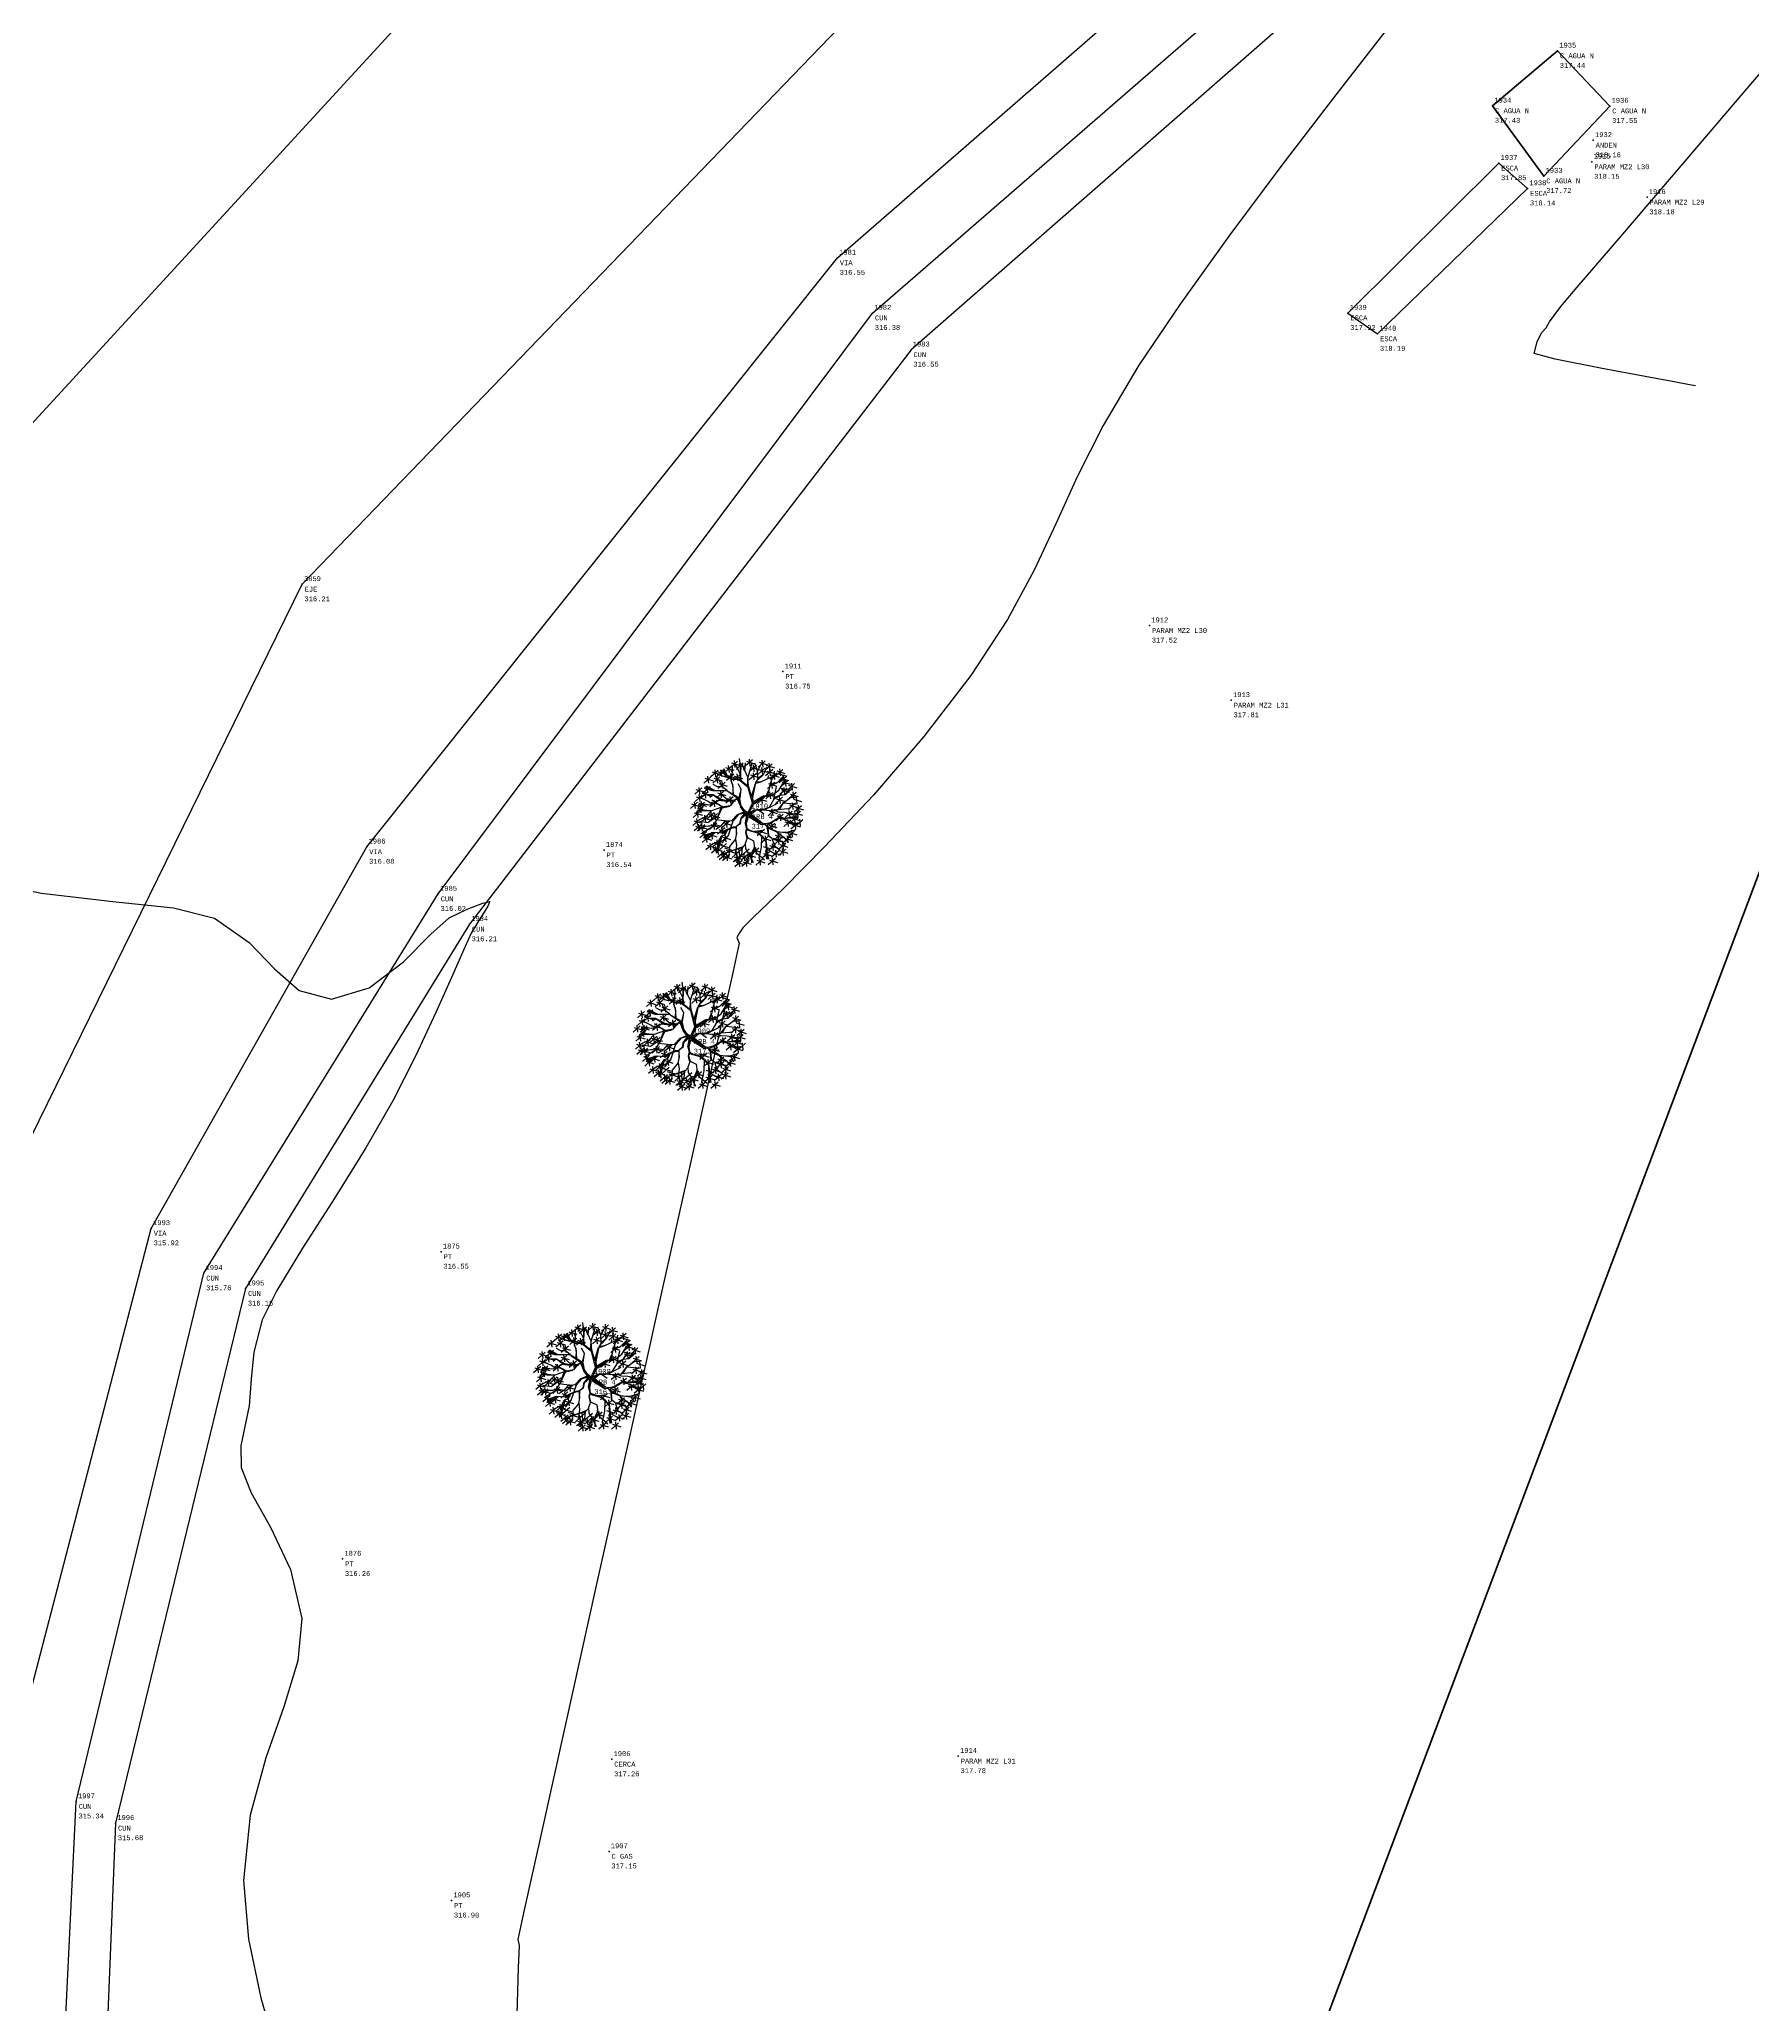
# Model space of a CAD drawing. Header units: metres. Extents: x 5050628 to 5051715, y 2427226 to 2427693.
# Drawn here: x 5051137.46 to 5051154.96, y 2427543.13 to 2427563.21 of the extents above; entities that cross this region are included whole.
import ezdxf
from ezdxf.enums import TextEntityAlignment as Align

# ---------------------------------------------------------------- set-up
doc = ezdxf.new("R2010")
doc.units = ezdxf.units.M
for name, color, linetype in [('1. Eje Vía', 7, 'Continuous'), ('ARBOLES', 3, 'Continuous'), ('C-TOPO-MINR-N', 11, 'Continuous'), ('Cuneta N', 150, 'Continuous'), ('CVL_PUNTO', 2, 'Continuous'), ('CVL_PUNTO_COR', 2, 'Continuous'), ('CVL_PUNTO_NUM', 2, 'Continuous'), ('Escalera', 254, 'Continuous'), ('Vía', 40, 'Continuous')]:
    doc.layers.add(name, color=color, linetype=linetype)
doc.layers.add('C. Agua Negras', color=35, linetype='Continuous', lineweight=40)
doc.layers.add('Red Media Tension', color=6, linetype='Continuous', lineweight=100)
doc.styles.add('MONOTXT4', font='monotxt4.shx')

# ---------------------------------------------------------------- blocks, each defined once
blk = doc.blocks.new('ar-2')
at = {"layer": 'ARBOLES', "color": 27}
for p, q in [((29.277, 111.969), (29.158, 112.187)), ((29.414, 112.149), (29.395, 112.287)), ((29.638, 112.025), (29.5, 112.311)), ((29.638, 112.218), (29.619, 112.342)), ((29.62, 112.377), (29.643, 112.177)), ((29.638, 112.342), (29.65, 112.224)), ((29.644, 112.043), (29.638, 112.218)), ((29.644, 111.993), (29.662, 112.348)), ((29.756, 112.137), (29.688, 112.342)), ((29.762, 112.143), (29.787, 112.361)), ((29.855, 111.956), (29.974, 112.361)), ((30.129, 112.131), (30.048, 112.355)), ((30.136, 112.137), (30.229, 112.305)), ((30.297, 112.031), (30.396, 112.249)), ((28.591, 111.638), (28.825, 111.565)), ((28.853, 111.558), (28.611, 111.664)), ((28.853, 111.564), (28.636, 111.67)), ((28.897, 111.564), (28.654, 111.695)), ((28.978, 111.677), (28.853, 111.744)), ((29.041, 111.839), (28.91, 111.982)), ((29.091, 111.677), (28.978, 111.677)), ((29.102, 111.683), (29.041, 111.839)), ((29.245, 111.956), (29.091, 112.149)), ((29.258, 111.564), (29.102, 111.683)), ((29.115, 112.149), (29.24, 111.988)), ((29.24, 111.988), (29.14, 112.174)), ((29.383, 111.888), (29.245, 111.956)), ((29.383, 111.9), (29.277, 111.969)), ((29.346, 112.057), (29.369, 111.857)), ((29.37, 111.844), (29.414, 112.149)), ((29.42, 111.733), (29.37, 111.844)), ((29.37, 111.844), (29.42, 111.683)), ((29.494, 111.894), (29.383, 111.9)), ((29.588, 111.876), (29.383, 111.888)), ((29.42, 111.683), (29.414, 111.471)), ((29.439, 111.458), (29.42, 111.733)), ((29.619, 111.888), (29.494, 111.894)), ((29.662, 111.601), (29.576, 111.757)), ((29.862, 111.657), (29.588, 111.876)), ((29.619, 111.888), (29.644, 112.043)), ((29.638, 111.906), (29.644, 111.863)), ((29.669, 111.832), (29.644, 111.993)), ((29.881, 111.664), (29.669, 111.832)), ((29.849, 111.956), (29.762, 112.143)), ((29.837, 111.701), (29.855, 111.95)), ((29.874, 111.677), (29.849, 111.956)), ((29.98, 111.197), (29.862, 111.657)), ((29.967, 111.378), (29.881, 111.664)), ((29.961, 111.421), (30.067, 111.77)), ((29.998, 111.365), (30.08, 111.794)), ((30.08, 111.794), (30.142, 111.882)), ((30.086, 111.776), (30.223, 111.82)), ((30.104, 111.813), (30.229, 111.826)), ((30.142, 111.882), (30.129, 112.131)), ((30.142, 111.919), (30.297, 112.038)), ((30.147, 111.882), (30.297, 112.031)), ((30.223, 111.82), (30.428, 111.913)), ((30.622, 111.809), (30.416, 111.626)), ((30.428, 111.913), (30.739, 112.056)), ((30.446, 111.502), (30.491, 111.701)), ((30.484, 111.714), (30.546, 111.888)), ((30.491, 111.701), (30.701, 111.8)), ((30.502, 111.739), (30.695, 111.794)), ((30.546, 111.888), (30.595, 111.956)), ((30.595, 111.956), (30.621, 112.125)), ((30.701, 111.8), (30.857, 111.963)), ((30.739, 111.577), (30.857, 111.782)), ((30.757, 111.863), (30.87, 111.943)), ((30.757, 111.85), (30.882, 111.919)), ((30.981, 111.635), (30.775, 111.452)), ((30.783, 111.648), (31.017, 111.576)), ((30.789, 111.434), (30.895, 111.621)), ((30.886, 111.653), (30.909, 111.452)), ((30.939, 111.453), (31.088, 111.652)), ((30.939, 111.453), (31.119, 111.614)), ((28.396, 111.064), (28.63, 110.991)), ((28.637, 111.16), (28.419, 111.135)), ((28.431, 111.16), (28.556, 111.166)), ((28.723, 111.148), (28.437, 111.198)), ((28.711, 111.253), (28.481, 111.359)), ((28.53, 111.488), (28.763, 111.416)), ((28.853, 111.44), (28.68, 111.44)), ((28.829, 111.166), (28.711, 111.253)), ((28.823, 111.166), (28.723, 111.148)), ((28.848, 111.434), (28.755, 111.366)), ((28.791, 111.231), (29.025, 111.159)), ((29.102, 111.085), (28.804, 110.979)), ((29.116, 111.085), (28.811, 111.284)), ((29.016, 111.278), (28.823, 111.166)), ((29.245, 111.558), (28.853, 111.558)), ((29.091, 111.303), (28.853, 111.44)), ((29.041, 111.297), (28.854, 111.434)), ((29.072, 111.067), (28.973, 110.799)), ((29.103, 111.06), (28.985, 110.805)), ((28.997, 111.173), (29.14, 111.098)), ((29.246, 111.253), (29.016, 111.278)), ((29.234, 111.272), (29.041, 111.297)), ((29.277, 111.259), (29.091, 111.303)), ((29.339, 111.129), (29.102, 111.085)), ((29.109, 111.067), (29.327, 111.116)), ((29.494, 111.409), (29.245, 111.558)), ((29.408, 111.26), (29.265, 111.26)), ((29.563, 111.334), (29.271, 111.534)), ((29.457, 111.285), (29.277, 111.259)), ((29.47, 111.285), (29.339, 111.129)), ((29.433, 111.278), (29.339, 111.129)), ((29.544, 111.334), (29.457, 111.285)), ((29.55, 111.309), (29.47, 111.285)), ((29.619, 111.328), (29.494, 111.409)), ((29.55, 111.309), (29.625, 111.135)), ((29.595, 111.266), (29.563, 111.334)), ((29.6, 111.352), (29.656, 111.595)), ((29.644, 111.11), (29.6, 111.322)), ((29.656, 111.129), (29.619, 111.328)), ((29.625, 111.346), (29.662, 111.601)), ((29.763, 110.923), (29.638, 111.098)), ((29.749, 110.967), (29.644, 111.11)), ((29.756, 110.992), (29.656, 111.129)), ((29.848, 110.918), (29.98, 111.197)), ((29.848, 110.918), (30.004, 111.179)), ((29.918, 110.992), (30.017, 111.16)), ((29.998, 111.352), (29.967, 111.378)), ((30.004, 111.179), (29.974, 111.346)), ((29.98, 111.384), (30.017, 111.534)), ((30.017, 111.179), (29.998, 111.352)), ((30.017, 111.246), (30.297, 111.409)), ((30.03, 111.209), (30.253, 111.359)), ((30.036, 111.179), (30.309, 111.396)), ((30.333, 111.375), (30.126, 111.192)), ((30.279, 111.017), (30.472, 111.091)), ((30.297, 111.409), (30.422, 111.421)), ((30.309, 111.396), (30.471, 111.409)), ((30.348, 111.017), (30.478, 111.091)), ((30.385, 111.421), (30.459, 111.59)), ((30.422, 111.421), (30.446, 111.502)), ((30.471, 111.409), (30.565, 111.446)), ((30.472, 111.091), (30.609, 111.322)), ((30.491, 111.091), (30.721, 111.21)), ((30.565, 111.446), (30.739, 111.577)), ((30.609, 111.322), (30.783, 111.434)), ((30.615, 111.366), (30.789, 111.44)), ((30.727, 111.017), (30.876, 111.216)), ((30.746, 111.023), (30.976, 111.048)), ((30.777, 111.036), (30.889, 111.229)), ((30.783, 111.434), (30.939, 111.453)), ((30.876, 111.216), (31.094, 111.372)), ((30.889, 111.216), (31.275, 111.173)), ((30.976, 111.048), (31.063, 111.042)), ((28.406, 110.992), (28.767, 110.98)), ((28.786, 110.98), (28.412, 111.011)), ((28.648, 110.817), (28.418, 110.705)), ((28.699, 110.637), (28.456, 110.675)), ((28.568, 110.525), (28.462, 110.5)), ((28.63, 110.525), (28.475, 110.482)), ((28.798, 110.5), (28.531, 110.339)), ((28.755, 110.538), (28.537, 110.532)), ((28.923, 110.563), (28.63, 110.525)), ((28.804, 110.979), (28.648, 110.817)), ((28.848, 110.743), (28.699, 110.637)), ((28.991, 110.793), (28.798, 110.5)), ((28.985, 110.805), (28.848, 110.743)), ((29.284, 110.681), (28.916, 110.724)), ((29.06, 110.538), (28.923, 110.563)), ((29.066, 110.532), (28.923, 110.438)), ((29.178, 110.669), (29.06, 110.538)), ((29.408, 110.693), (29.178, 110.669)), ((29.414, 110.507), (29.228, 110.432)), ((29.427, 110.494), (29.253, 110.426)), ((29.421, 110.687), (29.271, 110.245)), ((29.545, 110.868), (29.377, 110.693)), ((29.551, 110.861), (29.408, 110.693)), ((29.514, 110.519), (29.414, 110.507)), ((29.501, 110.482), (29.427, 110.494)), ((29.433, 110.693), (29.582, 110.868)), ((29.501, 110.519), (29.52, 110.332)), ((29.613, 110.612), (29.514, 110.525)), ((29.582, 110.575), (29.514, 110.519)), ((29.52, 110.307), (29.526, 110.513)), ((29.738, 110.942), (29.545, 110.868)), ((29.756, 110.917), (29.551, 110.861)), ((29.626, 110.6), (29.582, 110.575)), ((29.644, 110.774), (29.613, 110.612)), ((29.651, 110.743), (29.626, 110.6)), ((29.848, 110.918), (29.651, 110.743)), ((29.657, 110.768), (29.781, 110.936)), ((29.812, 110.923), (29.657, 110.768)), ((29.855, 110.917), (29.749, 110.967)), ((29.855, 110.917), (29.756, 110.992)), ((29.812, 110.874), (29.769, 110.625)), ((29.848, 110.918), (29.775, 110.612)), ((29.775, 110.612), (29.812, 110.457)), ((29.856, 110.812), (29.8, 110.618)), ((29.8, 110.618), (29.825, 110.469)), ((29.848, 110.918), (29.887, 110.811)), ((29.893, 110.954), (29.881, 110.917)), ((29.881, 110.917), (29.905, 110.817)), ((29.887, 110.811), (30.223, 110.599)), ((29.905, 110.817), (29.918, 110.917)), ((29.918, 110.936), (30.043, 111.017)), ((29.918, 110.917), (29.918, 110.992)), ((29.924, 110.911), (30.018, 110.986)), ((29.93, 110.898), (30.291, 110.618)), ((29.937, 110.805), (29.93, 110.867)), ((29.93, 110.867), (30.21, 110.655)), ((30.204, 110.631), (29.937, 110.805)), ((29.949, 110.886), (30.092, 111.005)), ((30.21, 110.655), (29.967, 110.811)), ((30.018, 110.986), (30.105, 111.017)), ((30.092, 111.005), (30.155, 111.005)), ((30.105, 111.017), (30.298, 111.017)), ((30.155, 111.005), (30.31, 110.892)), ((30.192, 110.986), (30.323, 111.011)), ((30.291, 110.618), (30.204, 110.631)), ((30.223, 110.599), (30.341, 110.593)), ((30.298, 111.017), (30.422, 110.992)), ((30.309, 110.618), (30.372, 110.618)), ((30.341, 110.593), (30.422, 110.493)), ((30.372, 110.618), (30.502, 110.649)), ((30.403, 110.581), (30.446, 110.493)), ((30.409, 110.581), (30.534, 110.643)), ((30.416, 110.488), (30.428, 110.282)), ((30.422, 110.992), (30.727, 111.017)), ((30.422, 110.493), (30.701, 110.369)), ((30.453, 110.282), (30.435, 110.482)), ((30.446, 110.493), (30.695, 110.388)), ((30.502, 110.649), (30.739, 110.787)), ((30.528, 110.992), (30.659, 110.986)), ((30.534, 110.643), (30.733, 110.768)), ((30.628, 111.005), (30.721, 110.955)), ((30.695, 110.835), (30.928, 110.763)), ((30.721, 110.955), (30.908, 110.942)), ((30.733, 110.768), (30.9, 110.737)), ((30.739, 110.787), (30.882, 110.755)), ((30.882, 110.755), (31.199, 110.787)), ((30.9, 110.737), (31.156, 110.631)), ((31.138, 110.612), (30.907, 110.724)), ((30.908, 110.942), (31.293, 110.874)), ((31.181, 110.811), (30.919, 110.761)), ((30.955, 110.925), (31.189, 110.853)), ((31.249, 110.581), (31.138, 110.612)), ((31.261, 110.599), (31.144, 110.625)), ((31.156, 110.631), (31.274, 110.625)), ((31.298, 110.798), (31.181, 110.811)), ((31.199, 110.787), (31.293, 110.755)), ((31.298, 110.78), (31.224, 110.792)), ((28.496, 110.341), (28.729, 110.269)), ((28.86, 110.357), (28.58, 110.27)), ((28.705, 110.282), (28.58, 110.257)), ((28.599, 110.233), (28.705, 110.282)), ((28.612, 110.208), (28.842, 110.345)), ((28.991, 110.096), (28.755, 109.984)), ((29.109, 110.339), (28.86, 110.357)), ((29.035, 110.158), (28.96, 109.791)), ((29.091, 110.245), (28.973, 109.766)), ((29.078, 110.251), (28.991, 110.096)), ((29.184, 110.282), (29.078, 110.251)), ((29.286, 110.273), (29.08, 110.09)), ((29.271, 110.245), (29.103, 110.052)), ((29.228, 110.432), (29.109, 110.339)), ((29.122, 110.332), (29.228, 110.407)), ((29.228, 110.407), (29.165, 110.282)), ((29.253, 110.426), (29.184, 110.282)), ((29.191, 110.29), (29.214, 110.09)), ((29.676, 109.915), (29.215, 109.772)), ((29.246, 109.784), (29.713, 109.952)), ((29.321, 109.952), (29.302, 109.679)), ((29.489, 110.152), (29.321, 109.952)), ((29.52, 110.332), (29.489, 110.152)), ((29.52, 109.984), (29.489, 109.753)), ((29.495, 110.164), (29.52, 109.984)), ((29.682, 109.915), (29.663, 109.729)), ((29.781, 110.027), (29.682, 109.915)), ((29.831, 110.195), (29.775, 110.04)), ((29.775, 110.04), (29.787, 109.884)), ((29.8, 110.45), (29.787, 110.357)), ((29.787, 110.357), (29.819, 110.183)), ((29.819, 110.432), (29.794, 110.364)), ((29.794, 110.364), (29.837, 110.208)), ((29.812, 110.457), (29.887, 110.413)), ((29.825, 110.469), (29.912, 110.426)), ((29.837, 110.208), (30.018, 110.12)), ((29.887, 110.413), (30.124, 110.345)), ((29.912, 110.426), (30.092, 110.37)), ((30.043, 109.915), (29.962, 109.747)), ((30.018, 110.12), (30.043, 109.915)), ((30.03, 109.965), (30.024, 109.909)), ((30.043, 109.915), (30.099, 109.772)), ((30.285, 110.413), (30.055, 110.382)), ((30.07, 109.924), (30.093, 109.724)), ((30.124, 110.37), (30.254, 110.264)), ((30.124, 110.345), (30.248, 110.245)), ((30.13, 110.37), (30.285, 110.413)), ((30.235, 109.934), (30.167, 109.616)), ((30.248, 110.245), (30.235, 109.934)), ((30.26, 110.257), (30.379, 110.071)), ((30.366, 110.046), (30.379, 109.853)), ((30.379, 110.071), (30.397, 109.884)), ((30.428, 110.282), (30.546, 110.189)), ((30.546, 110.189), (30.615, 109.971)), ((30.565, 110.171), (30.814, 110.102)), ((30.578, 110.189), (30.827, 110.108)), ((30.615, 109.971), (30.771, 109.853)), ((30.638, 110.146), (30.872, 110.074)), ((30.683, 110.364), (30.883, 110.226)), ((30.695, 110.388), (31, 110.35)), ((30.701, 110.369), (31.019, 110.376)), ((30.827, 110.108), (30.914, 109.977)), ((31, 110.35), (31.099, 110.195)), ((31.019, 110.376), (31.231, 110.443)), ((31.027, 110.363), (31.261, 110.29)), ((29.215, 109.772), (29.085, 109.691)), ((29.302, 109.679), (29.259, 109.616)), ((29.632, 109.695), (29.426, 109.512)), ((29.677, 109.879), (29.47, 109.696)), ((29.663, 109.729), (29.47, 109.517)), ((29.663, 109.722), (29.539, 109.511)), ((29.787, 109.884), (29.869, 109.753)), ((29.875, 109.753), (29.999, 109.492)), ((30.024, 109.909), (29.955, 109.76)), ((29.962, 109.747), (29.955, 109.486)), ((30.099, 109.772), (30.335, 109.573)), ((30.397, 109.585), (30.372, 109.841)), ((30.379, 109.853), (30.422, 109.592)), ((30.391, 109.884), (30.441, 109.592)), ((30.397, 109.884), (30.652, 109.735))]:
    blk.add_line(p, q, dxfattribs=at)
at = {"layer": 'ARBOLES'}
for p, q in [((29.381, 112.272), (29.175, 112.089)), ((29.208, 112.227), (29.442, 112.155)), ((29.286, 112.289), (29.309, 112.089)), ((29.552, 112.413), (29.346, 112.23)), ((29.379, 112.368), (29.613, 112.296)), ((29.457, 112.43), (29.48, 112.23)), ((29.716, 112.36), (29.509, 112.177)), ((29.543, 112.315), (29.776, 112.243)), ((29.603, 112.491), (29.626, 112.29)), ((29.982, 112.455), (29.776, 112.272)), ((29.809, 112.411), (30.043, 112.339)), ((29.887, 112.473), (29.91, 112.272)), ((30.099, 112.288), (29.893, 112.105)), ((29.926, 112.243), (30.16, 112.171)), ((30.004, 112.305), (30.027, 112.105)), ((30.344, 112.212), (30.137, 112.029)), ((30.353, 112.423), (30.146, 112.24)), ((30.18, 112.379), (30.413, 112.306)), ((30.248, 112.23), (30.271, 112.029)), ((30.257, 112.441), (30.28, 112.24)), ((30.555, 112.339), (30.348, 112.155)), ((30.382, 112.294), (30.615, 112.222)), ((30.459, 112.356), (30.482, 112.155)), ((30.471, 112.189), (30.494, 111.988)), ((30.765, 112.191), (30.788, 111.99)), ((28.528, 111.641), (28.322, 111.457)), ((28.433, 111.658), (28.456, 111.457)), ((28.764, 111.682), (28.558, 111.499)), ((28.786, 111.965), (28.579, 111.782)), ((28.613, 111.92), (28.846, 111.848)), ((28.669, 111.7), (28.692, 111.499)), ((28.69, 111.982), (28.714, 111.782)), ((28.994, 112.147), (28.788, 111.964)), ((28.821, 112.102), (29.055, 112.03)), ((29.043, 111.964), (28.837, 111.781)), ((28.87, 111.919), (29.104, 111.847)), ((28.899, 112.164), (28.922, 111.964)), ((28.948, 111.981), (28.971, 111.781)), ((29.159, 112.15), (28.953, 111.966)), ((29.24, 111.943), (28.972, 112.031)), ((28.986, 112.105), (29.22, 112.033)), ((29.198, 111.809), (28.992, 111.626)), ((29.025, 111.764), (29.259, 111.692)), ((29.064, 112.167), (29.087, 111.966)), ((29.103, 111.827), (29.126, 111.626)), ((29.442, 112.04), (29.235, 111.857)), ((29.269, 111.995), (29.502, 111.923)), ((29.401, 112.088), (29.364, 112.162)), ((29.632, 112.027), (29.426, 111.844)), ((29.459, 111.982), (29.692, 111.91)), ((29.537, 112.044), (29.56, 111.844)), ((30.096, 112.061), (29.889, 111.878)), ((29.923, 112.016), (30.156, 111.944)), ((30, 112.078), (30.023, 111.878)), ((30.171, 112.168), (30.404, 112.095)), ((30.566, 112.171), (30.36, 111.988)), ((30.393, 112.127), (30.627, 112.054)), ((30.434, 111.919), (30.446, 112)), ((30.449, 111.764), (30.683, 111.692)), ((30.694, 112.066), (30.488, 111.883)), ((30.521, 112.021), (30.755, 111.949)), ((30.527, 111.827), (30.55, 111.626)), ((30.599, 112.083), (30.622, 111.883)), ((30.603, 111.328), (30.677, 111.671)), ((30.86, 112.173), (30.654, 111.99)), ((30.687, 112.129), (30.921, 112.056)), ((30.743, 112.051), (30.977, 111.979)), ((30.963, 111.971), (30.756, 111.788)), ((30.79, 111.926), (31.023, 111.854)), ((31.017, 111.865), (30.81, 111.682)), ((30.844, 111.82), (31.077, 111.748)), ((30.857, 111.782), (30.956, 111.857)), ((30.867, 111.988), (30.89, 111.788)), ((30.921, 111.882), (30.945, 111.682)), ((31.2, 111.764), (30.994, 111.581)), ((31.027, 111.72), (31.261, 111.648)), ((31.105, 111.782), (31.128, 111.581)), ((28.4, 111.227), (28.194, 111.044)), ((28.227, 111.182), (28.46, 111.11)), ((28.305, 111.244), (28.328, 111.044)), ((28.536, 111.431), (28.33, 111.248)), ((28.355, 111.596), (28.589, 111.524)), ((28.363, 111.387), (28.597, 111.315)), ((28.569, 111.108), (28.363, 110.925)), ((28.603, 111.231), (28.396, 111.048)), ((28.43, 111.186), (28.663, 111.114)), ((28.441, 111.449), (28.464, 111.248)), ((28.474, 111.126), (28.497, 110.925)), ((28.703, 111.533), (28.497, 111.35)), ((28.507, 111.248), (28.53, 111.048)), ((28.68, 111.44), (28.53, 111.502)), ((28.608, 111.55), (28.631, 111.35)), ((28.964, 111.276), (28.758, 111.092)), ((28.869, 111.293), (28.892, 111.092)), ((29.153, 111.542), (28.947, 111.359)), ((28.98, 111.498), (29.214, 111.426)), ((29.058, 111.56), (29.081, 111.359)), ((29.29, 111.272), (29.084, 111.452)), ((29.426, 111.381), (29.22, 111.198)), ((29.253, 111.336), (29.486, 111.264)), ((29.331, 111.398), (29.354, 111.198)), ((30.16, 111.33), (30.393, 111.258)), ((30.237, 111.392), (30.26, 111.192)), ((30.572, 111.509), (30.366, 111.326)), ((30.399, 111.465), (30.632, 111.392)), ((30.477, 111.527), (30.5, 111.326)), ((30.85, 111.375), (30.644, 111.192)), ((30.677, 111.33), (30.911, 111.258)), ((30.755, 111.392), (30.778, 111.192)), ((30.808, 111.591), (31.042, 111.519)), ((31.222, 111.198), (31.016, 111.015)), ((31.239, 111.509), (31.033, 111.326)), ((31.049, 111.153), (31.283, 111.081)), ((31.066, 111.465), (31.3, 111.392)), ((31.094, 111.372), (31.231, 111.378)), ((31.127, 111.215), (31.15, 111.015)), ((31.144, 111.527), (31.167, 111.326)), ((31.164, 111.32), (31.398, 111.248)), ((31.394, 111.125), (31.188, 110.942)), ((31.221, 111.081), (31.455, 111.009)), ((31.242, 111.382), (31.265, 111.182)), ((31.299, 111.143), (31.322, 110.942)), ((28.468, 110.742), (28.262, 110.559)), ((28.48, 110.97), (28.274, 110.787)), ((28.295, 110.697), (28.529, 110.625)), ((28.307, 110.925), (28.541, 110.853)), ((28.513, 110.584), (28.307, 110.401)), ((28.34, 110.539), (28.574, 110.467)), ((28.373, 110.759), (28.396, 110.559)), ((28.385, 110.987), (28.408, 110.787)), ((28.608, 110.578), (28.402, 110.395)), ((28.418, 110.601), (28.441, 110.401)), ((28.435, 110.533), (28.669, 110.461)), ((28.699, 110.836), (28.493, 110.653)), ((28.513, 110.595), (28.536, 110.395)), ((28.526, 110.791), (28.759, 110.719)), ((28.604, 110.853), (28.627, 110.653)), ((28.875, 110.925), (28.669, 110.742)), ((28.702, 110.88), (28.936, 110.808)), ((28.953, 110.629), (28.747, 110.446)), ((28.98, 110.902), (28.774, 110.719)), ((28.78, 110.942), (28.803, 110.742)), ((28.78, 110.585), (29.013, 110.513)), ((28.807, 110.857), (29.041, 110.785)), ((28.858, 110.647), (28.881, 110.446)), ((28.885, 110.919), (28.908, 110.719)), ((29.183, 110.491), (28.977, 110.308)), ((29.088, 110.508), (29.111, 110.308)), ((29.32, 110.686), (29.114, 110.503)), ((29.147, 110.641), (29.381, 110.569)), ((29.225, 110.703), (29.248, 110.503)), ((30.627, 110.614), (30.421, 110.43)), ((30.638, 111.025), (30.432, 110.841)), ((30.454, 110.569), (30.687, 110.497)), ((30.465, 110.98), (30.699, 110.908)), ((30.532, 110.631), (30.555, 110.43)), ((30.543, 111.042), (30.566, 110.841)), ((30.868, 110.88), (30.662, 110.697)), ((30.773, 110.897), (30.796, 110.697)), ((31.089, 110.713), (30.883, 110.53)), ((30.916, 110.668), (31.15, 110.596)), ((31.128, 110.97), (30.922, 110.787)), ((30.994, 110.73), (31.017, 110.53)), ((31.033, 110.987), (31.056, 110.787)), ((31.276, 110.82), (31.07, 110.637)), ((31.301, 110.632), (31.094, 110.449)), ((31.103, 110.776), (31.336, 110.704)), ((31.128, 110.587), (31.361, 110.515)), ((31.368, 110.97), (31.162, 110.787)), ((31.181, 110.838), (31.204, 110.637)), ((31.195, 110.925), (31.428, 110.853)), ((31.205, 110.649), (31.228, 110.449)), ((31.433, 110.725), (31.227, 110.542)), ((31.273, 110.987), (31.296, 110.787)), ((31.338, 110.742), (31.361, 110.542)), ((28.669, 110.386), (28.463, 110.203)), ((28.738, 110.254), (28.532, 110.071)), ((28.565, 110.21), (28.798, 110.138)), ((28.574, 110.403), (28.597, 110.203)), ((28.848, 110.035), (28.641, 109.852)), ((28.643, 110.272), (28.666, 110.071)), ((28.675, 109.99), (28.908, 109.918)), ((28.897, 110.351), (28.69, 110.168)), ((28.724, 110.306), (28.957, 110.234)), ((28.752, 110.053), (28.776, 109.852)), ((28.801, 110.368), (28.825, 110.168)), ((29.013, 109.94), (28.807, 109.757)), ((29.048, 110.123), (28.842, 109.94)), ((28.875, 110.078), (29.109, 110.006)), ((28.918, 109.957), (28.941, 109.757)), ((28.953, 110.14), (28.976, 109.94)), ((28.974, 109.92), (28.997, 109.72)), ((29.01, 110.446), (29.243, 110.374)), ((29.237, 110.04), (29.031, 109.856)), ((29.064, 109.995), (29.297, 109.923)), ((29.113, 110.228), (29.346, 110.156)), ((29.181, 109.913), (29.414, 109.841)), ((30.328, 110.446), (30.122, 110.263)), ((30.155, 110.402), (30.389, 110.329)), ((30.449, 110.246), (30.243, 110.063)), ((30.276, 110.201), (30.51, 110.129)), ((30.294, 109.956), (30.527, 109.884)), ((30.354, 110.263), (30.377, 110.063)), ((30.65, 110.024), (30.444, 109.841)), ((30.477, 109.979), (30.71, 109.907)), ((30.555, 110.041), (30.578, 109.841)), ((30.811, 110.324), (30.605, 110.14)), ((30.811, 110.191), (30.605, 110.008)), ((30.638, 110.279), (30.872, 110.207)), ((30.716, 110.341), (30.739, 110.14)), ((30.716, 110.208), (30.739, 110.008)), ((30.944, 110.051), (30.738, 109.868)), ((30.771, 110.006), (31.004, 109.934)), ((30.849, 110.068), (30.872, 109.868)), ((31.078, 110.24), (30.872, 110.057)), ((30.883, 110.226), (31.007, 110.065)), ((30.905, 110.195), (31.138, 110.123)), ((30.983, 110.257), (31.006, 110.057)), ((31.2, 110.407), (30.994, 110.224)), ((31.105, 110.425), (31.128, 110.224)), ((28.84, 109.895), (29.074, 109.823)), ((29.186, 109.821), (28.979, 109.638)), ((29.235, 109.753), (29.028, 109.57)), ((29.09, 109.838), (29.113, 109.638)), ((29.331, 109.718), (29.124, 109.535)), ((29.139, 109.77), (29.162, 109.57)), ((29.158, 109.673), (29.391, 109.601)), ((29.23, 109.845), (29.463, 109.773)), ((29.235, 109.735), (29.259, 109.535)), ((29.603, 109.817), (29.397, 109.634)), ((29.459, 109.65), (29.692, 109.578)), ((29.684, 109.547), (29.478, 109.364)), ((29.508, 109.835), (29.531, 109.634)), ((29.511, 109.502), (29.745, 109.43)), ((29.514, 109.523), (29.632, 109.679)), ((29.537, 109.712), (29.56, 109.512)), ((29.581, 109.897), (29.605, 109.696)), ((29.589, 109.564), (29.612, 109.364)), ((29.654, 109.673), (29.887, 109.601)), ((29.887, 109.874), (29.681, 109.691)), ((29.887, 109.556), (29.681, 109.373)), ((29.904, 109.773), (29.698, 109.59)), ((29.714, 109.512), (29.948, 109.44)), ((29.731, 109.735), (29.754, 109.535)), ((29.792, 109.574), (29.815, 109.373)), ((30.01, 109.763), (29.803, 109.579)), ((29.869, 109.753), (29.831, 109.61)), ((29.831, 109.61), (29.85, 109.479)), ((29.837, 109.718), (30.07, 109.646)), ((29.914, 109.78), (29.938, 109.579)), ((30.165, 109.907), (29.959, 109.724)), ((29.992, 109.862), (30.226, 109.79)), ((30.282, 109.601), (30.076, 109.418)), ((30.109, 109.556), (30.343, 109.484)), ((30.167, 109.616), (30.211, 109.523)), ((30.187, 109.618), (30.21, 109.418)), ((30.471, 109.796), (30.265, 109.613)), ((30.298, 109.751), (30.532, 109.679)), ((30.376, 109.813), (30.399, 109.613)), ((30.645, 109.605), (30.439, 109.422)), ((30.472, 109.561), (30.706, 109.489)), ((30.743, 109.829), (30.537, 109.646)), ((30.55, 109.623), (30.573, 109.422)), ((30.57, 109.784), (30.804, 109.712)), ((30.648, 109.846), (30.671, 109.646)), ((30.94, 109.879), (30.733, 109.696)), ((30.767, 109.835), (31, 109.763)), ((30.844, 109.897), (30.867, 109.696))]:
    blk.add_line(p, q, dxfattribs=at)

msp = doc.modelspace()

# ---------------------------------------------------------------- linework, layer by layer
at = {"layer": '1. Eje Vía', "elevation": 280.286, "flags": 128}
msp.add_lwpolyline([(5051134.96, 2427542.765), (5051136.762, 2427550.747), (5051140.146, 2427557.639), (5051145.715, 2427563.414), (5051152.129, 2427568.918), (5051158.878, 2427573.977), (5051164.148, 2427577.812), (5051170.819, 2427581.928), (5051177.257, 2427585.087), (5051183.701, 2427585.878), (5051190.33, 2427585.765), (5051196.888, 2427583.281), (5051203.2, 2427580.039), (5051209.101, 2427576.436), (5051214.374, 2427572.29), (5051219.438, 2427567.447), (5051223.217, 2427562.623), (5051227.421, 2427557.665), (5051231.897, 2427551.837), (5051237.2, 2427546.823), (5051244.163, 2427543.332), (5051251.264, 2427540.992)], dxfattribs=at)
at = {"layer": 'C-TOPO-MINR-N', "color": 32, "linetype": 'Continuous', "lineweight": -3}
for points in [[(5051151.227, 2427563.313, 317.966), (5051150.703, 2427562.639, 317.966), (5051150.152, 2427561.92, 317.966), (5051149.61, 2427561.195, 317.966), (5051149.112, 2427560.501, 317.966), (5051148.692, 2427559.877, 317.966), (5051148.327, 2427559.262, 317.966), (5051148.061, 2427558.735, 317.966), (5051147.842, 2427558.256, 317.966), (5051147.622, 2427557.785, 317.966), (5051147.349, 2427557.281, 317.966), (5051146.975, 2427556.706, 317.966), (5051146.496, 2427556.083, 317.966), (5051145.98, 2427555.487, 317.966), (5051145.482, 2427554.956, 317.966), (5051145.057, 2427554.529, 317.966), (5051144.759, 2427554.241, 317.966), (5051144.645, 2427554.132, 317.966), (5051144.612, 2427554.078, 317.966), (5051144.586, 2427554.031, 317.966), (5051144.609, 2427553.974, 317.966), (5051144.546, 2427553.688, 317.966), (5051144.374, 2427552.915, 317.966), (5051144.121, 2427551.775, 317.966), (5051143.813, 2427550.392, 317.966), (5051143.478, 2427548.887, 317.966), (5051143.143, 2427547.382, 317.966), (5051142.835, 2427545.998, 317.966), (5051142.582, 2427544.859, 317.966), (5051142.41, 2427544.085, 317.966), (5051142.347, 2427543.799, 317.966), (5051142.361, 2427543.736, 317.966), (5051142.353, 2427543.507, 317.966), (5051142.336, 2427542.917, 317.966)], [(5051154.376, 2427559.665, 318.966), (5051154.315, 2427559.677, 318.966), (5051154.159, 2427559.707, 318.966), (5051153.863, 2427559.762, 318.966), (5051153.424, 2427559.844, 318.966), (5051152.944, 2427559.939, 318.966), (5051152.729, 2427559.997, 318.966), (5051152.758, 2427560.115, 318.966), (5051152.805, 2427560.208, 318.966), (5051152.852, 2427560.259, 318.966), (5051152.884, 2427560.319, 318.966), (5051152.932, 2427560.385, 318.966), (5051153.001, 2427560.476, 318.966), (5051153.169, 2427560.673, 318.966), (5051153.613, 2427561.193, 318.966), (5051154.271, 2427561.962, 318.966), (5051155.082, 2427562.909, 318.966)], [(5051136.74, 2427554.637, 316.966), (5051137.483, 2427554.485, 316.966), (5051138.211, 2427554.4, 316.966), (5051138.831, 2427554.333, 316.966), (5051139.249, 2427554.229, 316.966), (5051139.603, 2427553.982, 316.966), (5051139.863, 2427553.71, 316.966), (5051140.114, 2427553.491, 316.966), (5051140.444, 2427553.401, 316.966), (5051140.831, 2427553.518, 316.966), (5051141.179, 2427553.783, 316.966), (5051141.46, 2427554.065, 316.966), (5051141.647, 2427554.234, 316.966), (5051141.831, 2427554.321, 316.966), (5051141.992, 2427554.381, 316.966), (5051142.064, 2427554.4, 316.966), (5051142.041, 2427554.35, 316.966), (5051142.006, 2427554.292, 316.966), (5051141.95, 2427554.206, 316.966), (5051141.872, 2427554.077, 316.966), (5051141.811, 2427553.941, 316.966), (5051141.686, 2427553.655, 316.966), (5051141.512, 2427553.266, 316.966), (5051141.303, 2427552.82, 316.966), (5051141.073, 2427552.365, 316.966), (5051140.796, 2427551.883, 316.966), (5051140.471, 2427551.362, 316.966), (5051140.15, 2427550.857, 316.966), (5051139.888, 2427550.427, 316.966), (5051139.737, 2427550.125, 316.966), (5051139.653, 2427549.798, 316.966), (5051139.626, 2427549.52, 316.966), (5051139.603, 2427549.249, 316.966), (5051139.556, 2427549.021, 316.966), (5051139.518, 2427548.839, 316.966), (5051139.521, 2427548.617, 316.966), (5051139.625, 2427548.36, 316.966), (5051139.823, 2427548.008, 316.966), (5051140.026, 2427547.575, 316.966), (5051140.142, 2427547.076, 316.966), (5051140.103, 2427546.643, 316.966), (5051139.957, 2427546.173, 316.966), (5051139.773, 2427545.653, 316.966), (5051139.614, 2427545.067, 316.966), (5051139.547, 2427544.4, 316.966), (5051139.597, 2427543.801, 316.966), (5051139.723, 2427543.201, 316.966), (5051139.892, 2427542.608, 316.966)]]:
    msp.add_polyline3d(points, dxfattribs=at)
at = {"layer": 'C. Agua Negras', "elevation": 318.014, "flags": 128}
msp.add_lwpolyline([(5051153.501, 2427562.524), (5051152.967, 2427563.087), (5051152.304, 2427562.526), (5051152.827, 2427561.809), (5051153.501, 2427562.524)], dxfattribs=at)
at = {"layer": 'Cuneta N'}
for points in [[(5051203.26, 2427452.263, 308.874), (5051197.702, 2427458.965, 309.213), (5051190.464, 2427466.5, 309.824), (5051184.413, 2427473.092, 310.313), (5051178.583, 2427479.48, 310.976), (5051172.774, 2427485.435, 311.481), (5051166.446, 2427491.868, 312.033), (5051159.903, 2427498.556, 312.441), (5051153.703, 2427505.572, 312.955), (5051148.607, 2427511.902, 313.346), (5051144.162, 2427516.97, 313.858), (5051140.018, 2427524.37, 314.343), (5051138.384, 2427530.67, 314.865), (5051137.517, 2427538.569, 315.33), (5051137.838, 2427545.207, 315.805), (5051139.141, 2427550.602, 316.23), (5051141.536, 2427554.476, 316.482), (5051145.971, 2427560.41, 316.844), (5051153.816, 2427567.222, 317.529), (5051160.576, 2427572.246, 317.942)], [(5051161.007, 2427571.81, 318.12), (5051154.163, 2427566.858, 317.716), (5051146.364, 2427560.035, 317.018), (5051141.854, 2427554.167, 316.681), (5051139.568, 2427550.445, 316.63), (5051138.24, 2427544.985, 316.143), (5051137.981, 2427538.57, 315.506), (5051138.889, 2427530.738, 315.18), (5051140.349, 2427524.571, 314.55), (5051144.858, 2427517.504, 314.105), (5051148.871, 2427512.189, 313.634), (5051153.988, 2427505.916, 313.207), (5051160.16, 2427498.913, 312.699), (5051166.821, 2427492.109, 312.266), (5051173.067, 2427485.782, 311.886), (5051178.855, 2427479.788, 311.213), (5051184.85, 2427473.514, 310.526), (5051190.962, 2427467.17, 310.018), (5051198.311, 2427459.043, 309.4), (5051203.838, 2427452.912, 309.09)]]:
    msp.add_polyline3d(points, dxfattribs=at)
at = {"layer": 'CVL_PUNTO', "color": 4}
for p in [(5051152.967, 2427563.087, 317.904), (5051152.967, 2427563.087, 317.904), (5051152.304, 2427562.526, 317.9), (5051152.304, 2427562.526, 317.9), (5051153.501, 2427562.524, 318.014), (5051153.501, 2427562.524, 318.014), (5051153.332, 2427562.174, 318.624), (5051153.332, 2427562.174, 318.624), (5051152.367, 2427561.94, 318.313), (5051152.367, 2427561.94, 318.313), (5051153.318, 2427561.954, 318.619), (5051153.318, 2427561.954, 318.619), (5051152.827, 2427561.809, 318.188), (5051152.827, 2427561.809, 318.188), (5051152.662, 2427561.682, 318.608), (5051152.662, 2427561.682, 318.608), (5051153.881, 2427561.592, 318.647), (5051153.881, 2427561.592, 318.647), (5051145.612, 2427560.973, 317.013), (5051145.612, 2427560.973, 317.013), (5051145.971, 2427560.41, 316.844), (5051145.971, 2427560.41, 316.844), (5051150.827, 2427560.41, 318.391), (5051150.827, 2427560.41, 318.391), (5051151.13, 2427560.197, 318.652), (5051151.13, 2427560.197, 318.652), (5051146.364, 2427560.035, 317.018), (5051146.364, 2427560.035, 317.018), (5051140.146, 2427557.639, 316.673), (5051140.146, 2427557.639, 316.673), (5051148.8, 2427557.217, 317.983), (5051148.8, 2427557.217, 317.983), (5051145.056, 2427556.747, 317.221), (5051145.056, 2427556.747, 317.221), (5051149.635, 2427556.454, 318.272), (5051149.635, 2427556.454, 318.272), (5051144.713, 2427555.316, 317.705), (5051144.713, 2427555.316, 317.705), (5051140.806, 2427554.958, 316.548), (5051140.806, 2427554.958, 316.548), (5051143.229, 2427554.924, 317.003), (5051143.229, 2427554.924, 317.003), (5051141.536, 2427554.476, 316.482), (5051141.536, 2427554.476, 316.482), (5051141.854, 2427554.167, 316.681), (5051141.854, 2427554.167, 316.681), (5051144.122, 2427553.019, 317.49), (5051144.122, 2427553.019, 317.49), (5051138.605, 2427551.061, 316.387), (5051138.605, 2427551.061, 316.387), (5051141.565, 2427550.822, 317.013), (5051141.565, 2427550.822, 317.013), (5051139.141, 2427550.602, 316.23), (5051139.141, 2427550.602, 316.23), (5051139.568, 2427550.445, 316.63), (5051139.568, 2427550.445, 316.63), (5051143.107, 2427549.541, 317.436), (5051143.107, 2427549.541, 317.436), (5051140.559, 2427547.684, 316.731), (5051140.559, 2427547.684, 316.731), (5051146.847, 2427545.67, 318.246), (5051146.847, 2427545.67, 318.246), (5051143.308, 2427545.638, 317.731), (5051143.308, 2427545.638, 317.731), (5051137.838, 2427545.207, 315.805), (5051137.838, 2427545.207, 315.805), (5051138.24, 2427544.985, 316.143), (5051138.24, 2427544.985, 316.143), (5051143.28, 2427544.697, 317.618), (5051143.28, 2427544.697, 317.618), (5051141.672, 2427544.195, 317.363), (5051141.672, 2427544.195, 317.363)]:
    msp.add_point(p, dxfattribs=at)
at = {"layer": 'Escalera', "elevation": 318.313, "flags": 128}
msp.add_lwpolyline([(5051152.367, 2427561.94), (5051150.827, 2427560.41), (5051151.13, 2427560.197), (5051152.662, 2427561.682), (5051152.367, 2427561.94)], dxfattribs=at)
at = {"layer": 'Red Media Tension', "elevation": 305.118, "flags": 128}
msp.add_lwpolyline([(5051281.361, 2427377.314), (5051223.315, 2427421.66), (5051139.018, 2427512.293), (5051168.721, 2427590.97)], dxfattribs=at)
at = {"layer": 'Vía'}
for points in [[(5051164.894, 2427606.028, 319.662), (5051167.459, 2427599.321, 319.569), (5051169.887, 2427593.797, 319.511), (5051172.504, 2427588.281, 319.421), (5051172.504, 2427588.281, 319.421), (5051164.8, 2427581.18, 318.681), (5051157.802, 2427576.582, 318.005), (5051150.248, 2427570.956, 317.564), (5051142.839, 2427565.218, 317.063), (5051136.989, 2427558.852, 316.691), (5051134.148, 2427553.678, 316.373), (5051132.523, 2427546.077, 316.037), (5051132.345, 2427538.839, 315.723)], [(5051136.782, 2427538.62, 315.539), (5051137.127, 2427545.381, 315.984), (5051138.605, 2427551.061, 316.387), (5051140.806, 2427554.958, 316.548), (5051145.612, 2427560.973, 317.013), (5051153.448, 2427567.795, 317.661), (5051160.064, 2427572.822, 318.114), (5051167.526, 2427576.881, 318.873), (5051173.411, 2427580.047, 319.434), (5051177.638, 2427581.979, 319.766), (5051183.229, 2427582.744, 320.301), (5051186.639, 2427581.737, 320.511), (5051193.474, 2427581.807, 321.23), (5051199.756, 2427579.224, 321.713), (5051205.462, 2427575.307, 321.94), (5051211.113, 2427571.691, 322.274), (5051215.336, 2427567.899, 322.462), (5051220.623, 2427561.916, 322.789), (5051225.064, 2427556.822, 323.16), (5051229.599, 2427551.097, 323.524), (5051235.865, 2427545.419, 323.855), (5051242.377, 2427540.787, 324.142)]]:
    msp.add_polyline3d(points, dxfattribs=at)

# ---------------------------------------------------------------- block references
at = {"layer": 'ARBOLES', "lineweight": 0, "xscale": 0.3543167345633265, "yscale": 0.3543167345633265, "zscale": 0.3543167345633265}
for p in [(5051134.121, 2427516.003, 317.705), (5051133.535, 2427513.719, 317.49), (5051132.52, 2427510.241, 317.436)]:
    msp.add_blockref('ar-2', p, dxfattribs=at)

# ---------------------------------------------------------------- texts
at = {"layer": 'CVL_PUNTO_COR', "color": 4, "style": 'MONOTXT4'}
for s, p in [('317.44', (5051152.99, 2427562.964, 317.904)), ('317.43', (5051152.327, 2427562.403, 317.9)), ('317.55', (5051153.524, 2427562.401, 318.014)), ('318.16', (5051153.355, 2427562.051, 318.624)), ('317.85', (5051152.39, 2427561.817, 318.313)), ('318.15', (5051153.341, 2427561.831, 318.619)), ('318.14', (5051152.685, 2427561.559, 318.608)), ('317.72', (5051152.85, 2427561.686, 318.188)), ('318.18', (5051153.904, 2427561.469, 318.647)), ('316.55', (5051145.635, 2427560.85, 317.013)), ('316.38', (5051145.994, 2427560.287, 316.844)), ('317.92', (5051150.85, 2427560.287, 318.391)), ('316.55', (5051146.387, 2427559.912, 317.018)), ('318.19', (5051151.153, 2427560.074, 318.652)), ('316.21', (5051140.169, 2427557.516, 316.673)), ('317.52', (5051148.823, 2427557.094, 317.983)), ('316.75', (5051145.079, 2427556.624, 317.221)), ('317.81', (5051149.658, 2427556.331, 318.272)), ('317.24', (5051144.736, 2427555.193, 317.705)), ('316.08', (5051140.829, 2427554.835, 316.548)), ('316.54', (5051143.252, 2427554.801, 317.003)), ('316.02', (5051141.559, 2427554.353, 316.482)), ('316.21', (5051141.877, 2427554.044, 316.681)), ('317.02', (5051144.145, 2427552.896, 317.49)), ('315.92', (5051138.628, 2427550.938, 316.387)), ('316.55', (5051141.588, 2427550.699, 317.013)), ('315.76', (5051139.164, 2427550.479, 316.23)), ('316.16', (5051139.591, 2427550.322, 316.63)), ('316.97', (5051143.13, 2427549.418, 317.436)), ('316.26', (5051140.582, 2427547.561, 316.731)), ('317.26', (5051143.331, 2427545.515, 317.731)), ('317.78', (5051146.87, 2427545.547, 318.246)), ('315.34', (5051137.861, 2427545.084, 315.805)), ('315.68', (5051138.263, 2427544.862, 316.143)), ('317.15', (5051143.303, 2427544.574, 317.618)), ('316.90', (5051141.695, 2427544.072, 317.363))]:
    msp.add_text(s, height=0.05, dxfattribs=at).set_placement(p, align=Align.TOP_LEFT)
at = {"layer": 'CVL_PUNTO_NUM', "color": 4, "style": 'MONOTXT4'}
for s, p in [('1935', (5051152.985, 2427563.105, 317.904)), ('1934', (5051152.322, 2427562.544, 317.9)), ('1936', (5051153.519, 2427562.542, 318.014)), ('1932', (5051153.35, 2427562.192, 318.624)), ('1937', (5051152.385, 2427561.958, 318.313)), ('1915', (5051153.336, 2427561.972, 318.619)), ('1938', (5051152.68, 2427561.7, 318.608)), ('1933', (5051152.845, 2427561.827, 318.188)), ('1916', (5051153.899, 2427561.61, 318.647)), ('1981', (5051145.63, 2427560.991, 317.013)), ('1982', (5051145.989, 2427560.428, 316.844)), ('1939', (5051150.845, 2427560.428, 318.391)), ('1983', (5051146.382, 2427560.053, 317.018)), ('1940', (5051151.148, 2427560.215, 318.652)), ('3859', (5051140.164, 2427557.657, 316.673)), ('1912', (5051148.818, 2427557.235, 317.983)), ('1911', (5051145.074, 2427556.765, 317.221)), ('1913', (5051149.653, 2427556.472, 318.272)), ('1910', (5051144.731, 2427555.334, 317.705)), ('1986', (5051140.824, 2427554.976, 316.548)), ('1874', (5051143.247, 2427554.942, 317.003)), ('1985', (5051141.554, 2427554.494, 316.482)), ('1984', (5051141.872, 2427554.185, 316.681)), ('1909', (5051144.14, 2427553.037, 317.49)), ('1993', (5051138.623, 2427551.079, 316.387)), ('1875', (5051141.583, 2427550.84, 317.013)), ('1994', (5051139.159, 2427550.62, 316.23)), ('1995', (5051139.586, 2427550.463, 316.63)), ('1908', (5051143.125, 2427549.559, 317.436)), ('1876', (5051140.577, 2427547.702, 316.731)), ('1906', (5051143.326, 2427545.656, 317.731)), ('1914', (5051146.865, 2427545.688, 318.246)), ('1997', (5051137.856, 2427545.225, 315.805)), ('1996', (5051138.258, 2427545.003, 316.143)), ('1907', (5051143.298, 2427544.715, 317.618)), ('1905', (5051141.69, 2427544.213, 317.363))]:
    msp.add_text(s, height=0.05, dxfattribs=at).set_placement(p, align=Align.BOTTOM_LEFT)
for s, p in [('C AGUA N', (5051152.992, 2427563.062, 317.904)), ('C AGUA N', (5051152.329, 2427562.501, 317.9)), ('C AGUA N', (5051153.526, 2427562.499, 318.014)), ('ANDEN', (5051153.357, 2427562.149, 318.624)), ('ESCA', (5051152.392, 2427561.915, 318.313)), ('PARAM MZ2 L30', (5051153.343, 2427561.929, 318.619)), ('C AGUA N', (5051152.852, 2427561.784, 318.188)), ('ESCA', (5051152.687, 2427561.657, 318.608)), ('PARAM MZ2 L29', (5051153.906, 2427561.567, 318.647)), ('VIA', (5051145.637, 2427560.948, 317.013)), ('CUN', (5051145.996, 2427560.385, 316.844)), ('ESCA', (5051150.852, 2427560.385, 318.391)), ('ESCA', (5051151.155, 2427560.172, 318.652)), ('CUN', (5051146.389, 2427560.01, 317.018)), ('EJE', (5051140.171, 2427557.614, 316.673)), ('PARAM MZ2 L30', (5051148.825, 2427557.192, 317.983)), ('PT', (5051145.081, 2427556.722, 317.221)), ('PARAM MZ2 L31', (5051149.66, 2427556.429, 318.272)), ('ARB 4 C', (5051144.738, 2427555.291, 317.705)), ('VIA', (5051140.831, 2427554.933, 316.548)), ('PT', (5051143.254, 2427554.899, 317.003)), ('CUN', (5051141.561, 2427554.451, 316.482)), ('CUN', (5051141.879, 2427554.142, 316.681)), ('ARB 4', (5051144.147, 2427552.994, 317.49)), ('VIA', (5051138.63, 2427551.036, 316.387)), ('PT', (5051141.59, 2427550.797, 317.013)), ('CUN', (5051139.166, 2427550.577, 316.23)), ('CUN', (5051139.593, 2427550.42, 316.63)), ('ARB 4', (5051143.132, 2427549.516, 317.436)), ('PT', (5051140.584, 2427547.659, 316.731)), ('PARAM MZ2 L31', (5051146.872, 2427545.645, 318.246)), ('CERCA', (5051143.333, 2427545.613, 317.731)), ('CUN', (5051137.863, 2427545.182, 315.805)), ('CUN', (5051138.265, 2427544.96, 316.143)), ('C GAS', (5051143.305, 2427544.672, 317.618)), ('PT', (5051141.697, 2427544.17, 317.363))]:
    msp.add_text(s, height=0.05, dxfattribs=at).set_placement(p, align=Align.TOP_LEFT)

doc.saveas('drawing.dxf')
